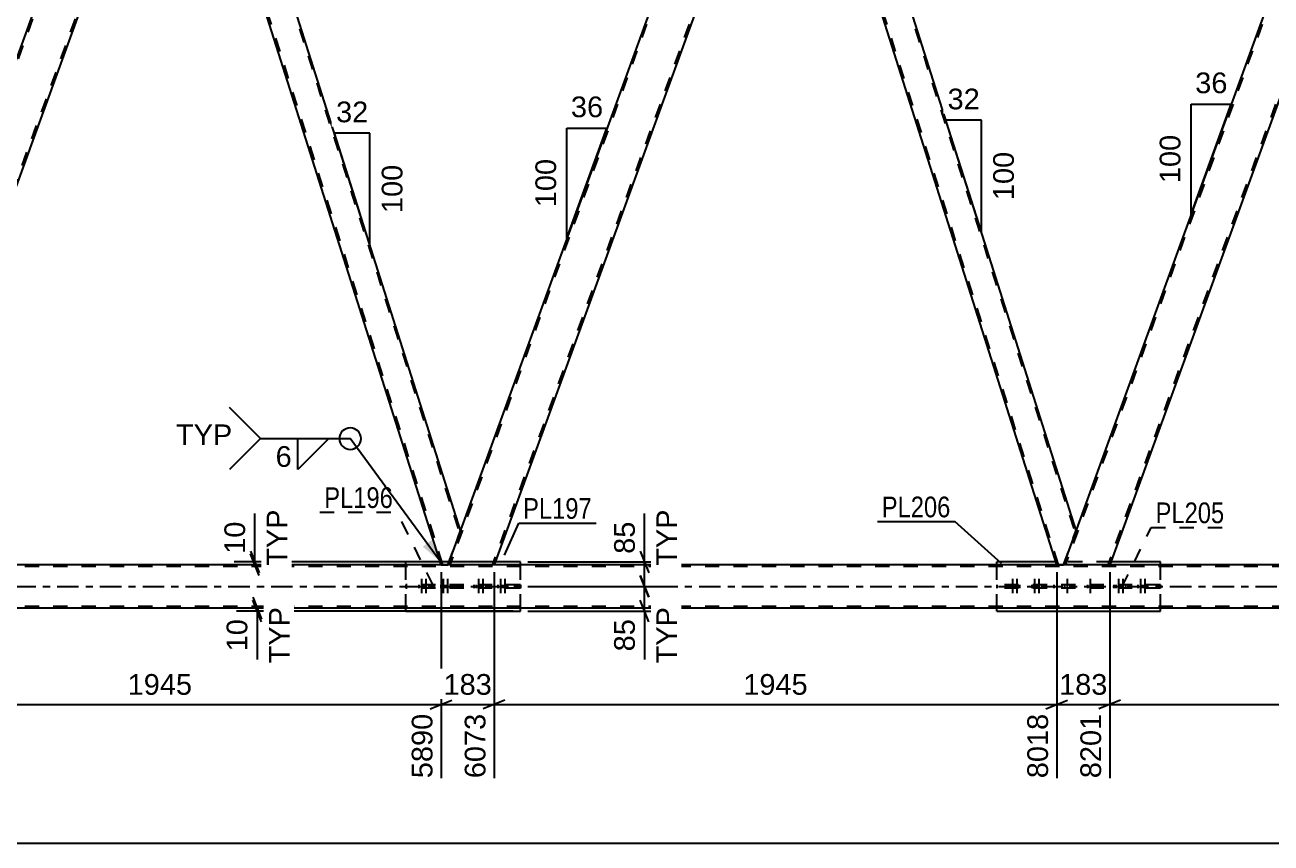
# Model space of a CAD drawing. Header units: millimetres. Extents: x -136 to 705, y -401 to 193.
# Drawn here: x 64.4 to 236.8, y -160.5 to -47.3 of the extents above; entities that cross this region are included whole.
import ezdxf

# ---------------------------------------------------------------- set-up
doc = ezdxf.new("R2010")
doc.units = ezdxf.units.MM
doc.linetypes.add('DXK_LINE_DOT2', pattern=[3.9198, 1.9599, -1.9599])
doc.linetypes.add('DXK_LINE_DOT3', pattern=[5.9187, 2.979, -0.9799, 0.9799, -0.9799])
doc.styles.add('Arial', font='ARIAL.TTF', dxfattribs={"height": 0.2})
doc.styles.add('Arial Narrow', font='ARIALN.TTF', dxfattribs={"height": 0.2})

# ---------------------------------------------------------------- blocks, each defined once
blk = doc.blocks.new('Part-318464307-3204 - 3161')
at = {"color": 2, "linetype": 'Continuous'}
for p, q in [((121.86, -121.57), (117.11, -121.57)), ((117.11, -121.97), (117.11, -121.57)), ((132.96, -121.57), (129.47, -121.57)), ((132.96, -121.97), (132.96, -121.57)), ((117.11, -128.37), (117.11, -127.97)), ((117.11, -128.37), (132.96, -128.37)), ((132.96, -128.37), (132.96, -127.97))]:
    blk.add_line(p, q, dxfattribs=at)
at = {"color": 7, "linetype": 'DXK_LINE_DOT2'}
for p, q in [((117.11, -127.97), (117.11, -121.97)), ((129.47, -121.57), (121.86, -121.57)), ((132.96, -127.97), (132.96, -121.97))]:
    blk.add_line(p, q, dxfattribs=at)
blk = doc.blocks.new('Bolt-318464307-3273 - 3161')
at = {"color": 1, "linetype": 'DXK_LINE_DOT2'}
for p, q in [((127.18, -123.93), (127.18, -126.93)), ((127.78, -123.93), (127.78, -126.93)), ((130.2, -123.93), (130.2, -126.93)), ((130.8, -123.93), (130.8, -126.93)), ((126.82, -124.73), (126.82, -125.21)), ((127.42, -124.73), (127.42, -125.21)), ((127.54, -124.73), (127.54, -125.21)), ((128.14, -124.73), (128.14, -125.21)), ((129.84, -124.73), (129.84, -125.21)), ((130.44, -124.73), (130.44, -125.21)), ((130.56, -124.73), (130.56, -125.21)), ((131.16, -124.73), (131.16, -125.21))]:
    blk.add_line(p, q, dxfattribs=at)
blk = doc.blocks.new('Part-318464307-3224 - 3161')
at = {"color": 7, "linetype": 'DXK_LINE_DOT2'}
for p, q in [((619.08, -122.21), (-61.33, -122.21)), ((619.08, -121.97), (-47.33, -121.97)), ((129.32, -121.97), (122.94, -121.97)), ((214.46, -121.97), (208.07, -121.97)), ((619.08, -127.73), (-61.33, -127.73))]:
    blk.add_line(p, q, dxfattribs=at)
at = {"color": 2, "linetype": 'Continuous'}
for p, q in [((122.94, -121.97), (44.19, -121.97)), ((208.07, -121.97), (129.32, -121.97)), ((293.21, -121.97), (214.46, -121.97)), ((615.08, -127.97), (-61.33, -127.97))]:
    blk.add_line(p, q, dxfattribs=at)
at = {"color": 7, "linetype": 'DXK_LINE_DOT3'}
blk.add_line((-61.33, -124.97), (629.08, -124.97), dxfattribs=at)
blk = doc.blocks.new('Part-318464307-3378 - 3161')
at = {"color": 7, "linetype": 'DXK_LINE_DOT2'}
for p, q in [((221.46, -124.73), (198.86, -124.73)), ((198.86, -124.73), (198.86, -125.21)), ((221.46, -125.21), (198.86, -125.21)), ((205.27, -124.73), (205.27, -125.21)), ((206.76, -125.21), (206.76, -124.73)), ((213.56, -125.21), (213.56, -124.73)), ((215.05, -125.21), (215.05, -124.73)), ((221.46, -124.73), (221.46, -125.21))]:
    blk.add_line(p, q, dxfattribs=at)
blk = doc.blocks.new('Part-318464307-3272 - 3161')
at = {"color": 7, "linetype": 'DXK_LINE_DOT2'}
for p, q in [((132.96, -124.73), (117.11, -124.73)), ((117.11, -124.73), (117.11, -125.21)), ((132.96, -125.21), (117.11, -125.21)), ((123.52, -124.73), (123.52, -125.21)), ((126.56, -125.21), (126.56, -124.73)), ((132.96, -124.73), (132.96, -125.21))]:
    blk.add_line(p, q, dxfattribs=at)
blk = doc.blocks.new('Bolt-318464307-3350 - 3161')
at = {"color": 1, "linetype": 'DXK_LINE_DOT2'}
for p, q in [((201.02, -123.93), (201.02, -126.93)), ((201.62, -123.93), (201.62, -126.93)), ((204.04, -123.93), (204.04, -126.93)), ((204.64, -123.93), (204.64, -126.93)), ((200.66, -124.73), (200.66, -125.21)), ((201.26, -124.73), (201.26, -125.21)), ((201.38, -124.73), (201.38, -125.21)), ((201.98, -124.73), (201.98, -125.21)), ((203.68, -124.73), (203.68, -125.21)), ((204.28, -124.73), (204.28, -125.21)), ((204.4, -124.73), (204.4, -125.21)), ((205, -124.73), (205, -125.21))]:
    blk.add_line(p, q, dxfattribs=at)
blk = doc.blocks.new('Bolt-318464307-3379 - 3161')
at = {"color": 1, "linetype": 'DXK_LINE_DOT2'}
for p, q in [((215.68, -123.93), (215.68, -126.93)), ((216.28, -123.93), (216.28, -126.93)), ((218.7, -123.93), (218.7, -126.93)), ((219.3, -123.93), (219.3, -126.93)), ((215.32, -124.73), (215.32, -125.21)), ((215.92, -124.73), (215.92, -125.21)), ((216.04, -124.73), (216.04, -125.21)), ((216.64, -124.73), (216.64, -125.21)), ((218.34, -124.73), (218.34, -125.21)), ((218.94, -124.73), (218.94, -125.21)), ((219.06, -124.73), (219.06, -125.21)), ((219.66, -124.73), (219.66, -125.21))]:
    blk.add_line(p, q, dxfattribs=at)
blk = doc.blocks.new('Part-318464307-3433 - 3161')
at = {"color": 2, "linetype": 'Continuous'}
for p, q in [((251.37, -3), (208.07, -121.97)), ((257.76, -3), (214.46, -121.97)), ((251.37, -3), (257.76, -3)), ((214.42, -121.97), (208.07, -121.97)), ((214.46, -121.97), (214.42, -121.97))]:
    blk.add_line(p, q, dxfattribs=at)
at = {"color": 7, "linetype": 'DXK_LINE_DOT2'}
for p, q in [((251.63, -3), (208.33, -121.97)), ((257.5, -3), (214.2, -121.97))]:
    blk.add_line(p, q, dxfattribs=at)
blk = doc.blocks.new('Part-318464307-3438 - 3161')
at = {"color": 7, "linetype": 'DXK_LINE_DOT2'}
for p, q in [((87.49, -3), (85.76, -7.77)), ((88.44, -3), (87.49, -3)), ((88.19, -3), (124.54, -117.58)), ((122.24, -121.97), (85.89, -7.4)), ((122.94, -121.97), (124.67, -117.21)), ((121.99, -121.97), (122.94, -121.97))]:
    blk.add_line(p, q, dxfattribs=at)
at = {"color": 2, "linetype": 'Continuous'}
for p, q in [((124.67, -117.21), (88.44, -3)), ((121.99, -121.97), (85.76, -7.77))]:
    blk.add_line(p, q, dxfattribs=at)
blk = doc.blocks.new('Bolt-318464307-3570 - 3161')
at = {"color": 1, "linetype": 'DXK_LINE_DOT2'}
for p, q in [((208.56, -123.93), (208.56, -126.93)), ((208.56, -123.93), (208.56, -126.93)), ((211.76, -123.93), (211.76, -126.93)), ((211.76, -123.93), (211.76, -126.93)), ((208.2, -124.73), (208.2, -125.21)), ((208.2, -124.73), (208.2, -125.21)), ((208.92, -124.73), (208.92, -125.21)), ((208.92, -124.73), (208.92, -125.21)), ((211.4, -124.73), (211.4, -125.21)), ((211.4, -124.73), (211.4, -125.21)), ((212.12, -124.73), (212.12, -125.21)), ((212.12, -124.73), (212.12, -125.21))]:
    blk.add_line(p, q, dxfattribs=at)
blk = doc.blocks.new('Bolt-318464307-3645 - 3161')
at = {"color": 1, "linetype": 'DXK_LINE_DOT2'}
for p, q in [((119.27, -123.93), (119.27, -126.93)), ((119.88, -123.93), (119.88, -126.93)), ((122.29, -123.93), (122.29, -126.93)), ((122.89, -123.93), (122.89, -126.93)), ((118.91, -124.73), (118.91, -125.21)), ((119.52, -124.73), (119.52, -125.21)), ((119.63, -124.73), (119.63, -125.21)), ((120.24, -124.73), (120.24, -125.21)), ((121.93, -124.73), (121.93, -125.21)), ((122.53, -124.73), (122.53, -125.21)), ((122.65, -124.73), (122.65, -125.21)), ((123.25, -124.73), (123.25, -125.21))]:
    blk.add_line(p, q, dxfattribs=at)
blk = doc.blocks.new('Part-318464307-3690 - 3161')
at = {"color": 2, "linetype": 'Continuous'}
for p, q in [((166.24, -3), (122.94, -121.97)), ((172.62, -3), (129.32, -121.97)), ((166.24, -3), (172.62, -3)), ((129.28, -121.97), (122.94, -121.97)), ((129.32, -121.97), (129.28, -121.97))]:
    blk.add_line(p, q, dxfattribs=at)
at = {"color": 7, "linetype": 'DXK_LINE_DOT2'}
for p, q in [((166.5, -3), (123.19, -121.97)), ((172.37, -3), (129.07, -121.97))]:
    blk.add_line(p, q, dxfattribs=at)
blk = doc.blocks.new('Part-318464307-3712 - 3161')
at = {"color": 2, "linetype": 'Continuous'}
for p, q in [((207, -121.57), (198.86, -121.57)), ((198.86, -121.97), (198.86, -121.57)), ((221.46, -121.57), (214.6, -121.57)), ((221.46, -121.97), (221.46, -121.57)), ((198.86, -128.37), (198.86, -127.97)), ((198.86, -128.37), (221.46, -128.37)), ((221.46, -128.37), (221.46, -127.97))]:
    blk.add_line(p, q, dxfattribs=at)
at = {"color": 7, "linetype": 'DXK_LINE_DOT2'}
for p, q in [((198.86, -127.97), (198.86, -121.97)), ((214.6, -121.57), (207, -121.57)), ((221.46, -127.97), (221.46, -121.97))]:
    blk.add_line(p, q, dxfattribs=at)
blk = doc.blocks.new('Part-318464307-3773 - 3161')
at = {"color": 7, "linetype": 'DXK_LINE_DOT2'}
for p, q in [((172.62, -3), (170.89, -7.77)), ((173.57, -3), (172.62, -3)), ((173.32, -3), (209.67, -117.58)), ((207.37, -121.97), (171.02, -7.4)), ((208.07, -121.97), (209.81, -117.21)), ((207.12, -121.97), (208.07, -121.97))]:
    blk.add_line(p, q, dxfattribs=at)
at = {"color": 2, "linetype": 'Continuous'}
for p, q in [((209.81, -117.21), (173.57, -3)), ((207.12, -121.97), (170.89, -7.77))]:
    blk.add_line(p, q, dxfattribs=at)
blk = doc.blocks.new('Part-318464307-3783 - 3161')
at = {"color": 2, "linetype": 'Continuous'}
for p, q in [((37.8, -121.97), (81.11, -3)), ((44.19, -121.97), (87.49, -3)), ((81.11, -3), (87.49, -3)), ((44.15, -121.97), (37.8, -121.97)), ((44.19, -121.97), (44.15, -121.97))]:
    blk.add_line(p, q, dxfattribs=at)
at = {"color": 7, "linetype": 'DXK_LINE_DOT2'}
for p, q in [((38.06, -121.97), (81.36, -3)), ((43.93, -121.97), (87.24, -3))]:
    blk.add_line(p, q, dxfattribs=at)
blk = doc.blocks.new('StraightDimension-318464307-4240 - 3161')
at = {"color": 7, "linetype": 'Continuous'}
for p, q in [((207.12, -122.97), (207.12, -151.49)), ((214.46, -122.97), (214.46, -151.49)), ((205.62, -141.9), (208.62, -140.7)), ((207.12, -141.3), (214.46, -141.3)), ((215.96, -140.7), (212.96, -141.9))]:
    blk.add_line(p, q, dxfattribs=at)
at = {"color": 0}
blk.add_wipeout([(214.72, -140.55), (214.72, -136.35), (206.85, -136.35), (206.85, -140.55)], dxfattribs=at)
at = {"color": 0, "linetype": 'Continuous'}
blk.add_wipeout([(213.86, -142), (209.66, -142), (209.66, -152.09), (213.86, -152.09)], dxfattribs=at)
at = {"color": 3, "style": 'Arial'}
blk.add_text('183', height=2.865, dxfattribs=at).set_placement((207.45, -139.95))
at = {"color": 3, "linetype": 'Continuous', "style": 'Arial'}
blk.add_text('8201', height=2.865, rotation=90.0002, dxfattribs=at).set_placement((213.26, -151.49))
blk = doc.blocks.new('AngleDimension-318464307-3945 - 3161')
at = {"color": 7, "linetype": 'Continuous'}
for p, q in [((225.73, -58.23), (231.27, -58.23)), ((225.73, -73.45), (231.27, -58.23)), ((225.73, -73.45), (225.73, -58.23)), ((227.91, -67.46), (231.27, -58.23))]:
    blk.add_line(p, q, dxfattribs=at)
at = {"color": 0}
for points in [[(231.33, -57.33), (231.33, -53.13), (225.68, -53.13), (225.68, -57.33)], [(224.83, -61.9), (220.63, -61.9), (220.63, -69.77), (224.83, -69.77)]]:
    blk.add_wipeout(points, dxfattribs=at)
at = {"color": 3, "style": 'Arial'}
blk.add_text('36', height=2.865, dxfattribs=at).set_placement((226.28, -56.73))
blk.add_text('100', height=2.865, rotation=90.0002, dxfattribs=at).set_placement((224.23, -69.17))
blk = doc.blocks.new('AngleDimension-318464307-3959 - 3161')
at = {"color": 7, "linetype": 'Continuous'}
for p, q in [((139.39, -61.55), (144.93, -61.55)), ((139.39, -76.77), (144.93, -61.55)), ((139.39, -76.77), (139.39, -61.55)), ((140.44, -73.88), (144.93, -61.55))]:
    blk.add_line(p, q, dxfattribs=at)
at = {"color": 0}
for points in [[(144.98, -60.65), (144.98, -56.45), (139.34, -56.45), (139.34, -60.65)], [(138.49, -65.23), (134.29, -65.23), (134.29, -73.1), (138.49, -73.1)]]:
    blk.add_wipeout(points, dxfattribs=at)
at = {"color": 3, "style": 'Arial'}
blk.add_text('36', height=2.865, dxfattribs=at).set_placement((139.94, -60.05))
blk.add_text('100', height=2.865, rotation=90.0002, dxfattribs=at).set_placement((137.89, -72.5))
blk = doc.blocks.new('StraightDimension-318464307-4662 - 3161')
at = {"color": 7, "linetype": 'Continuous'}
for p, q in [((95.63, -120.07), (96.83, -123.07)), ((96.83, -123.47), (95.63, -120.47)), ((131.96, -121.57), (93.38, -121.57)), ((131.96, -121.97), (93.38, -121.97)), ((96.23, -121.97), (96.23, -121.57))]:
    blk.add_line(p, q, dxfattribs=at)
at = {"color": 0, "linetype": 'Continuous'}
blk.add_wipeout([(101.33, -113.74), (97.13, -113.74), (97.13, -122.71), (101.33, -122.71)], dxfattribs=at)
at = {"color": 0}
blk.add_wipeout([(95.48, -115.4), (91.28, -115.4), (91.28, -121.05), (95.48, -121.05)], dxfattribs=at)
at = {"color": 7, "linetype": 'Continuous'}
blk.add_line((96.23, -121.57), (96.23, -114.88), dxfattribs=at)
blk.add_line((96.23, -121.57), (96.23, -114.88), dxfattribs=at)
at = {"color": 3, "linetype": 'Continuous', "style": 'Arial'}
blk.add_text('TYP', height=2.865, rotation=90.0002, dxfattribs=at).set_placement((100.73, -122.11))
at = {"color": 3, "style": 'Arial'}
blk.add_text('10', height=2.865, rotation=90.0002, dxfattribs=at).set_placement((94.88, -120.45))
blk = doc.blocks.new('AngleDimension-318464307-4595 - 3161')
at = {"color": 7, "linetype": 'Continuous'}
for p, q in [((194.16, -67.9), (191.8, -60.46)), ((196.7, -60.46), (191.8, -60.46)), ((196.7, -75.9), (191.8, -60.46)), ((196.7, -75.9), (196.7, -60.46))]:
    blk.add_line(p, q, dxfattribs=at)
at = {"color": 0}
for points in [[(197.08, -59.56), (197.08, -55.36), (191.43, -55.36), (191.43, -59.56)], [(201.8, -64.25), (197.6, -64.25), (197.6, -72.12), (201.8, -72.12)]]:
    blk.add_wipeout(points, dxfattribs=at)
at = {"color": 3, "style": 'Arial'}
blk.add_text('32', height=2.865, dxfattribs=at).set_placement((192.03, -58.96))
blk.add_text('100', height=2.865, rotation=90.0002, dxfattribs=at).set_placement((201.2, -71.52))
blk = doc.blocks.new('StraightDimension-318464307-4679 - 3161')
at = {"color": 7, "linetype": 'Continuous'}
for p, q in [((149.53, -120.07), (150.73, -123.07)), ((133.96, -121.57), (152.53, -121.57)), ((150.13, -124.97), (150.13, -121.57)), ((150.73, -126.47), (149.53, -123.47)), ((133.96, -124.97), (152.53, -124.97))]:
    blk.add_line(p, q, dxfattribs=at)
at = {"color": 0, "linetype": 'Continuous'}
blk.add_wipeout([(155.23, -113.74), (151.03, -113.74), (151.03, -122.71), (155.23, -122.71)], dxfattribs=at)
at = {"color": 0}
blk.add_wipeout([(149.38, -115.4), (145.18, -115.4), (145.18, -121.05), (149.38, -121.05)], dxfattribs=at)
at = {"color": 7, "linetype": 'Continuous'}
blk.add_line((150.13, -121.57), (150.13, -114.88), dxfattribs=at)
blk.add_line((150.13, -121.57), (150.13, -114.88), dxfattribs=at)
at = {"color": 3, "linetype": 'Continuous', "style": 'Arial'}
blk.add_text('TYP', height=2.865, rotation=90.0002, dxfattribs=at).set_placement((154.63, -122.11))
at = {"color": 3, "style": 'Arial'}
blk.add_text('85', height=2.865, rotation=90.0002, dxfattribs=at).set_placement((148.78, -120.45))
blk = doc.blocks.new('StraightDimension-318464307-4535 - 3161')
at = {"color": 7, "linetype": 'Continuous'}
for p, q in [((95.94, -126.47), (97.14, -129.47)), ((97.14, -129.87), (95.94, -126.87)), ((131.96, -127.97), (93.69, -127.97)), ((131.96, -128.37), (93.69, -128.37)), ((96.54, -128.37), (96.54, -127.97))]:
    blk.add_line(p, q, dxfattribs=at)
at = {"color": 0, "linetype": 'Continuous'}
blk.add_wipeout([(101.64, -127.23), (97.44, -127.23), (97.44, -136.21), (101.64, -136.21)], dxfattribs=at)
at = {"color": 0}
blk.add_wipeout([(95.79, -128.9), (91.59, -128.9), (91.59, -134.54), (95.79, -134.54)], dxfattribs=at)
at = {"color": 7, "linetype": 'Continuous'}
blk.add_line((96.54, -128.37), (96.54, -135.07), dxfattribs=at)
blk.add_line((96.54, -128.37), (96.54, -135.07), dxfattribs=at)
at = {"color": 3, "linetype": 'Continuous', "style": 'Arial'}
blk.add_text('TYP', height=2.865, rotation=90.0002, dxfattribs=at).set_placement((101.04, -135.61))
at = {"color": 3, "style": 'Arial'}
blk.add_text('10', height=2.865, rotation=90.0002, dxfattribs=at).set_placement((95.19, -133.94))
blk = doc.blocks.new('StraightDimension-318464307-4278 - 3161')
at = {"color": 7, "linetype": 'Continuous'}
for p, q in [((44.19, -122.97), (44.19, -151.49)), ((121.99, -122.97), (121.99, -151.49)), ((45.69, -140.7), (42.69, -141.9)), ((44.19, -141.3), (121.99, -141.3)), ((120.49, -141.9), (123.49, -140.7))]:
    blk.add_line(p, q, dxfattribs=at)
at = {"color": 0}
blk.add_wipeout([(88.14, -140.55), (88.14, -136.35), (78.04, -136.35), (78.04, -140.55)], dxfattribs=at)
at = {"color": 0, "linetype": 'Continuous'}
blk.add_wipeout([(121.39, -142), (117.19, -142), (117.19, -152.09), (121.39, -152.09)], dxfattribs=at)
at = {"color": 3, "style": 'Arial'}
blk.add_text('1945', height=2.865, dxfattribs=at).set_placement((78.64, -139.95))
at = {"color": 3, "linetype": 'Continuous', "style": 'Arial'}
blk.add_text('5890', height=2.865, rotation=90.0002, dxfattribs=at).set_placement((120.79, -151.49))
blk = doc.blocks.new('AngleDimension-318464307-4011 - 3161')
at = {"color": 7, "linetype": 'Continuous'}
for p, q in [((110.7, -73.16), (107.24, -62.25)), ((112.14, -62.25), (107.24, -62.25)), ((112.14, -77.69), (107.24, -62.25)), ((112.14, -77.69), (112.14, -62.25))]:
    blk.add_line(p, q, dxfattribs=at)
at = {"color": 0}
for points in [[(112.51, -61.35), (112.51, -57.15), (106.86, -57.15), (106.86, -61.35)], [(117.24, -66.04), (113.04, -66.04), (113.04, -73.91), (117.24, -73.91)]]:
    blk.add_wipeout(points, dxfattribs=at)
at = {"color": 3, "style": 'Arial'}
blk.add_text('32', height=2.865, dxfattribs=at).set_placement((107.46, -60.75))
blk.add_text('100', height=2.865, rotation=90.0002, dxfattribs=at).set_placement((116.64, -73.31))
blk = doc.blocks.new('StraightDimension-318464307-4696 - 3161')
at = {"color": 7, "linetype": 'Continuous'}
for p, q in [((149.53, -123.47), (150.73, -126.47)), ((133.96, -124.97), (152.53, -124.97)), ((150.13, -128.37), (150.13, -124.97)), ((150.73, -129.87), (149.53, -126.87)), ((133.96, -128.37), (152.53, -128.37))]:
    blk.add_line(p, q, dxfattribs=at)
at = {"color": 0, "linetype": 'Continuous'}
blk.add_wipeout([(155.23, -127.23), (151.03, -127.23), (151.03, -136.21), (155.23, -136.21)], dxfattribs=at)
at = {"color": 0}
blk.add_wipeout([(149.38, -128.9), (145.18, -128.9), (145.18, -134.54), (149.38, -134.54)], dxfattribs=at)
at = {"color": 7, "linetype": 'Continuous'}
blk.add_line((150.13, -128.37), (150.13, -135.07), dxfattribs=at)
blk.add_line((150.13, -128.37), (150.13, -135.07), dxfattribs=at)
at = {"color": 3, "linetype": 'Continuous', "style": 'Arial'}
blk.add_text('TYP', height=2.865, rotation=90.0002, dxfattribs=at).set_placement((154.63, -135.61))
at = {"color": 3, "style": 'Arial'}
blk.add_text('85', height=2.865, rotation=90.0002, dxfattribs=at).set_placement((148.78, -133.94))
blk = doc.blocks.new('StraightDimension-318464307-4126 - 3161')
at = {"color": 7, "linetype": 'Continuous'}
for p, q in [((121.99, -122.97), (121.99, -151.49)), ((129.32, -122.97), (129.32, -151.49)), ((120.49, -141.9), (123.49, -140.7)), ((121.99, -141.3), (129.32, -141.3)), ((130.82, -140.7), (127.82, -141.9))]:
    blk.add_line(p, q, dxfattribs=at)
at = {"color": 0}
blk.add_wipeout([(129.59, -140.55), (129.59, -136.35), (121.72, -136.35), (121.72, -140.55)], dxfattribs=at)
at = {"color": 0, "linetype": 'Continuous'}
blk.add_wipeout([(128.72, -142), (124.52, -142), (124.52, -152.09), (128.72, -152.09)], dxfattribs=at)
at = {"color": 3, "style": 'Arial'}
blk.add_text('183', height=2.865, dxfattribs=at).set_placement((122.32, -139.95))
at = {"color": 3, "linetype": 'Continuous', "style": 'Arial'}
blk.add_text('6073', height=2.865, rotation=90.0002, dxfattribs=at).set_placement((128.12, -151.49))
blk = doc.blocks.new('StraightDimension-318464307-4107 - 3161')
at = {"color": 7, "linetype": 'Continuous'}
for p, q in [((214.46, -122.97), (214.46, -151.49)), ((292.26, -122.97), (292.26, -153.71)), ((215.96, -140.7), (212.96, -141.9)), ((214.46, -141.3), (292.26, -141.3)), ((290.76, -141.9), (293.76, -140.7))]:
    blk.add_line(p, q, dxfattribs=at)
at = {"color": 0}
blk.add_wipeout([(258.4, -140.55), (258.4, -136.35), (248.31, -136.35), (248.31, -140.55)], dxfattribs=at)
at = {"color": 0, "linetype": 'Continuous'}
blk.add_wipeout([(291.66, -142), (287.46, -142), (287.46, -154.31), (291.66, -154.31)], dxfattribs=at)
at = {"color": 3, "style": 'Arial'}
blk.add_text('1945', height=2.865, dxfattribs=at).set_placement((248.91, -139.95))
at = {"color": 3, "linetype": 'Continuous', "style": 'Arial'}
blk.add_text('10146', height=2.865, rotation=90.0002, dxfattribs=at).set_placement((291.06, -153.71))
blk = doc.blocks.new('StraightDimension-318464307-5139 - 3161')
at = {"color": 7, "linetype": 'Continuous'}
blk.add_line((-74.23, -160.47), (662, -160.47), dxfattribs=at)
blk = doc.blocks.new('StraightDimension-318464307-4259 - 3161')
at = {"color": 7, "linetype": 'Continuous'}
for p, q in [((129.32, -122.97), (129.32, -151.49)), ((207.12, -122.97), (207.12, -151.49)), ((130.82, -140.7), (127.82, -141.9)), ((129.32, -141.3), (207.12, -141.3)), ((205.62, -141.9), (208.62, -140.7))]:
    blk.add_line(p, q, dxfattribs=at)
at = {"color": 0}
blk.add_wipeout([(173.27, -140.55), (173.27, -136.35), (163.18, -136.35), (163.18, -140.55)], dxfattribs=at)
at = {"color": 0, "linetype": 'Continuous'}
blk.add_wipeout([(206.52, -142), (202.32, -142), (202.32, -152.09), (206.52, -152.09)], dxfattribs=at)
at = {"color": 3, "style": 'Arial'}
blk.add_text('1945', height=2.865, dxfattribs=at).set_placement((163.78, -139.95))
at = {"color": 3, "linetype": 'Continuous', "style": 'Arial'}
blk.add_text('8018', height=2.865, rotation=90.0002, dxfattribs=at).set_placement((205.92, -151.49))
blk = doc.blocks.new('Mark-318464307-3268 - 3161')
at = {"color": 0}
blk.add_wipeout([(115.33, -114.11), (115.33, -111.11), (105.83, -111.11), (105.83, -114.11)], dxfattribs=at)
blk.add_wipeout([(115.33, -114.11), (115.33, -111.11), (105.83, -111.11), (105.83, -114.11)], dxfattribs=at)
at = {"color": 30, "linetype": 'DXK_LINE_DOT2'}
for p in [(105.23, -114.71), (120.88, -124.8)]:
    blk.add_line(p, (115.93, -114.71), dxfattribs=at)
at = {"color": 3, "style": 'Arial Narrow'}
blk.add_text('PL196', height=2.863, dxfattribs=at).set_placement((105.83, -114.11))
blk = doc.blocks.new('Mark-318464307-3374 - 3161')
at = {"color": 0}
blk.add_wipeout([(230.3, -116.21), (230.3, -113.21), (220.8, -113.21), (220.8, -116.21)], dxfattribs=at)
blk.add_wipeout([(230.3, -116.21), (230.3, -113.21), (220.8, -113.21), (220.8, -116.21)], dxfattribs=at)
at = {"color": 30, "linetype": 'DXK_LINE_DOT2'}
for p, q in [((216.14, -125.07), (220.2, -116.81)), ((220.2, -116.81), (230.9, -116.81))]:
    blk.add_line(p, q, dxfattribs=at)
at = {"color": 3, "style": 'Arial Narrow'}
blk.add_text('PL205', height=2.863, dxfattribs=at).set_placement((220.8, -116.21))
blk = doc.blocks.new('Mark-318464307-3708 - 3161')
at = {"color": 0}
blk.add_wipeout([(192.44, -115.4), (192.44, -112.4), (182.93, -112.4), (182.93, -115.4)], dxfattribs=at)
blk.add_wipeout([(192.44, -115.4), (192.44, -112.4), (182.93, -112.4), (182.93, -115.4)], dxfattribs=at)
at = {"color": 30, "linetype": 'Continuous'}
for p in [(182.33, -116), (199.51, -121.78)]:
    blk.add_line(p, (193.04, -116), dxfattribs=at)
at = {"color": 3, "style": 'Arial Narrow'}
blk.add_text('PL206', height=2.863, dxfattribs=at).set_placement((182.93, -115.4))
blk = doc.blocks.new('WeldMark-318464307-5218 - 3161')
at = {"linetype": 'Continuous'}
blk.add_hatch(color=30, dxfattribs=at).paths.add_polyline_path([(120.65, -118.58), (121.82, -121.44), (119.44, -119.46)])
at = {"color": 3, "linetype": 'Continuous'}
for q in [(92.71, -100.23), (92.71, -108.8)]:
    blk.add_line((97, -104.52), q, dxfattribs=at)
at = {"color": 30, "linetype": 'Continuous'}
blk.add_line((121.82, -121.44), (109.42, -104.52), dxfattribs=at)
at = {"color": 3, "linetype": 'Continuous'}
for start, end in [(90, 270), (270, 90)]:
    blk.add_arc((109.42, -104.52), 1.5, start, end, dxfattribs=at)
at = {"color": 0}
blk.add_wipeout([(101.52, -108.62), (101.52, -105.22), (98.9, -105.22), (98.9, -108.62)], dxfattribs=at)
at = {"color": 30, "linetype": 'Continuous'}
blk.add_line((97, -104.52), (109.42, -104.52), dxfattribs=at)
at = {"color": 3, "linetype": 'Continuous'}
for p, q in [((102.18, -104.52), (106.47, -104.52)), ((106.47, -104.52), (102.18, -108.8)), ((102.18, -108.8), (102.18, -104.52))]:
    blk.add_line(p, q, dxfattribs=at)
at = {"color": 3, "style": 'Arial'}
blk.add_text('6', height=2.87, dxfattribs=at).set_placement((99.1, -108.42))
at = {"color": 0, "linetype": 'Continuous'}
blk.add_wipeout([(93.1, -105.42), (93.1, -102.42), (85.32, -102.42), (85.32, -105.42)], dxfattribs=at)
blk.add_wipeout([(93.1, -105.42), (93.1, -102.42), (85.32, -102.42), (85.32, -105.42)], dxfattribs=at)
at = {"color": 3, "linetype": 'Continuous', "style": 'Arial'}
blk.add_text('TYP', height=2.865, dxfattribs=at).set_placement((85.32, -105.42))
blk = doc.blocks.new('Mark-318464307-3833 - 3161')
at = {"color": 0, "linetype": 'Continuous'}
blk.add_wipeout([(142.83, -115.61), (142.83, -112.61), (133.33, -112.61), (133.33, -115.61)], dxfattribs=at)
blk.add_wipeout([(142.83, -115.61), (142.83, -112.61), (133.33, -112.61), (133.33, -115.61)], dxfattribs=at)
at = {"color": 30, "linetype": 'Continuous'}
for p, q in [((130.75, -120.62), (132.73, -116.21)), ((132.73, -116.21), (143.43, -116.21))]:
    blk.add_line(p, q, dxfattribs=at)
at = {"color": 3, "linetype": 'Continuous', "style": 'Arial Narrow'}
blk.add_text('PL197', height=2.863, dxfattribs=at).set_placement((133.33, -115.61))

msp = doc.modelspace()

# ---------------------------------------------------------------- block references
for name in ['Part-318464307-3783 - 3161', 'Part-318464307-3438 - 3161', 'Part-318464307-3690 - 3161', 'Part-318464307-3773 - 3161', 'Part-318464307-3433 - 3161', 'Part-318464307-3224 - 3161', 'Part-318464307-3204 - 3161', 'Part-318464307-3712 - 3161', 'Bolt-318464307-3645 - 3161', 'Bolt-318464307-3273 - 3161', 'Bolt-318464307-3350 - 3161', 'Bolt-318464307-3570 - 3161', 'Bolt-318464307-3379 - 3161', 'Part-318464307-3272 - 3161', 'Part-318464307-3378 - 3161']:
    msp.add_blockref(name, (0, 0))

# ---------------------------------------------------------------- next in the draw order: block references
for name in ['AngleDimension-318464307-3945 - 3161', 'AngleDimension-318464307-3959 - 3161', 'AngleDimension-318464307-4595 - 3161', 'AngleDimension-318464307-4011 - 3161', 'StraightDimension-318464307-4662 - 3161', 'StraightDimension-318464307-4679 - 3161', 'StraightDimension-318464307-4240 - 3161', 'StraightDimension-318464307-4535 - 3161']:
    msp.add_blockref(name, (0, 0))

# ---------------------------------------------------------------- next in the draw order: block references
for name in ['StraightDimension-318464307-4278 - 3161', 'StraightDimension-318464307-4696 - 3161', 'StraightDimension-318464307-4107 - 3161']:
    msp.add_blockref(name, (0, 0))

# ---------------------------------------------------------------- next in the draw order: block references
msp.add_blockref('StraightDimension-318464307-4126 - 3161', (0, 0))

# ---------------------------------------------------------------- next in the draw order: block references
msp.add_blockref('StraightDimension-318464307-5139 - 3161', (0, 0))

# ---------------------------------------------------------------- next in the draw order: block references
for name in ['Mark-318464307-3268 - 3161', 'Mark-318464307-3833 - 3161', 'Mark-318464307-3708 - 3161', 'Mark-318464307-3374 - 3161', 'StraightDimension-318464307-4259 - 3161']:
    msp.add_blockref(name, (0, 0))

# ---------------------------------------------------------------- next in the draw order: block references
msp.add_blockref('WeldMark-318464307-5218 - 3161', (0, 0))

doc.saveas('drawing.dxf')
